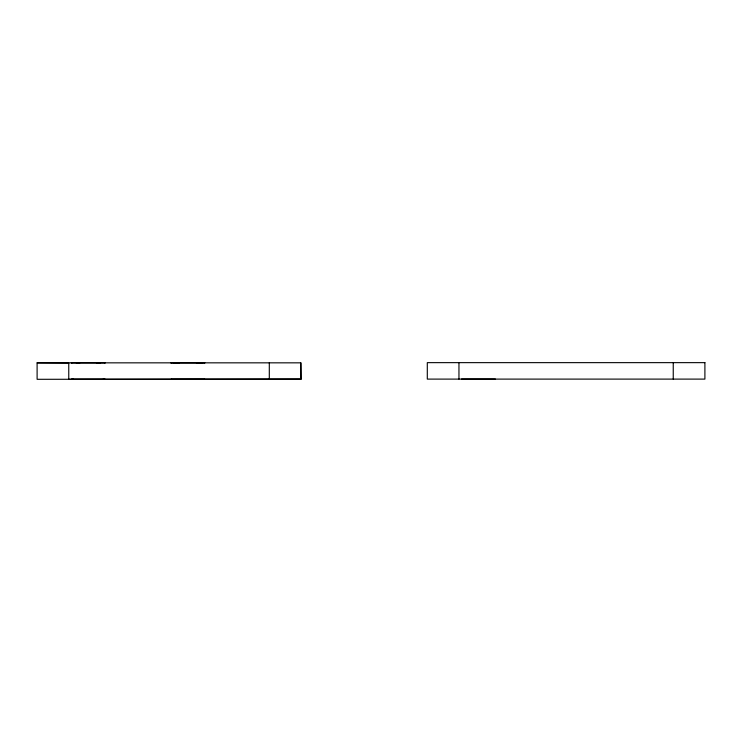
<?xml version="1.0" encoding="UTF-8"?>
<svg xmlns="http://www.w3.org/2000/svg" width="742" height="742" viewBox="0 0 742 742"><rect width="100%" height="100%" fill="white"/><g stroke="black" fill="none" stroke-linecap="round" stroke-linejoin="round"><path stroke-width="1.11" d="M269.3 379.106L269.3 362.838M300.955 379.106L300.955 362.838L37.1 362.847L37.109 379.301L300.955 379.106L68.765 379.301L68.756 363.014L37.1 362.847M71.909 362.866L71.334 362.866L79.802 362.866M104.65 362.875L105.225 362.875L96.757 362.866M171.606 362.903L171.031 362.903L179.499 362.903M204.347 362.912L204.931 362.912L196.454 362.903M300.686 362.838L300.946 379.301M171.597 379.338L171.022 379.338L204.922 379.357L204.347 379.357M76.296 362.857L100.263 362.875M173.303 362.894L202.659 362.912M461.505 379.088L495.406 379.088M73.597 379.31L71.325 379.31L105.225 379.32L102.953 379.329M673.244 362.643L673.244 379.106M458.955 362.643L458.955 379.106M704.9 362.643L427.299 362.643L427.299 379.106L704.9 379.106L704.9 362.643"/></g></svg>
